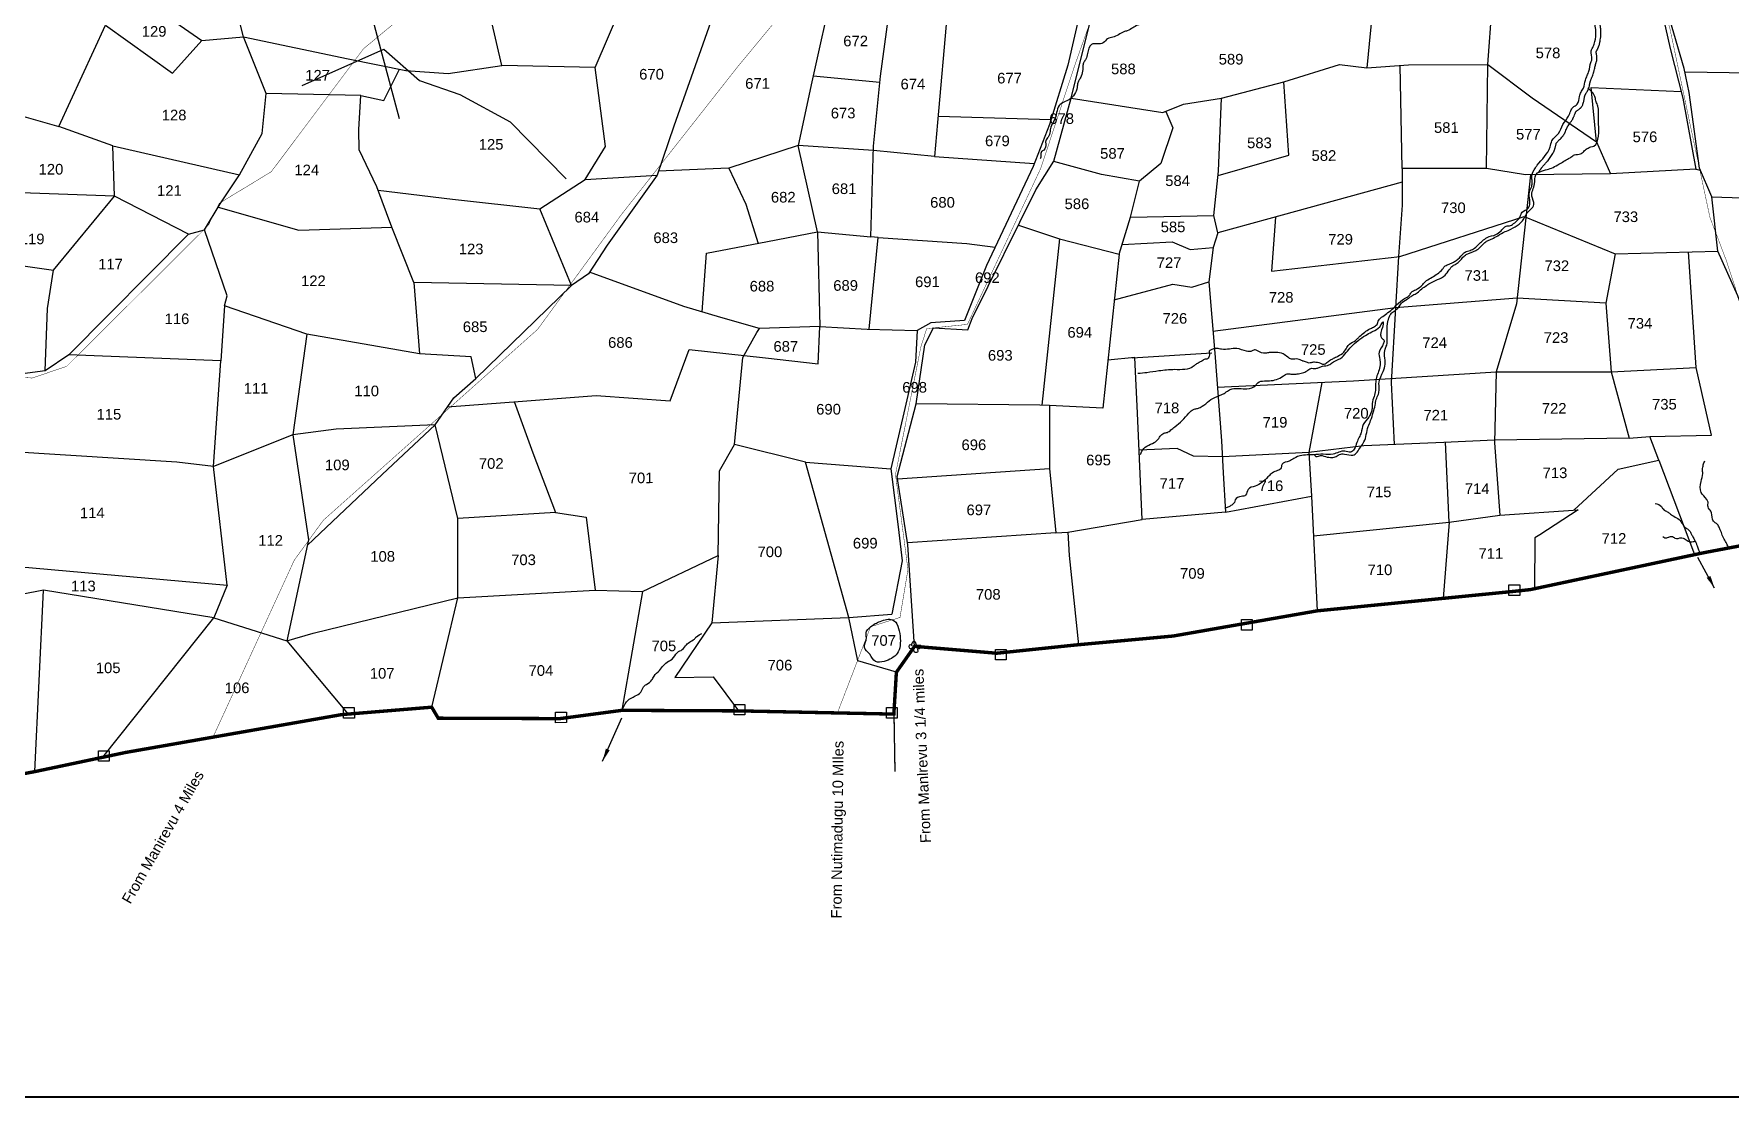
# Model space of a CAD drawing. Header units: feet. Extents: x 746667 to 763555, y 1616206 to 1623008.
# Drawn here: x 750880 to 754878, y 1616206 to 1618714 of the extents above; entities that cross this region are included whole.
import ezdxf
from ezdxf.enums import TextEntityAlignment as Align

# ---------------------------------------------------------------- set-up
doc = ezdxf.new("R2010")
doc.units = ezdxf.units.FT
doc.header["$LTSCALE"] = 15
doc.header["$MEASUREMENT"] = 0
doc.linetypes.add('HIDDEN2', pattern=[0.1875, 0.125, -0.0625])
for name, color, linetype in [('ARROWS', 5, 'Continuous'), ('CSMark', 72, 'Continuous'), ('HILL', 17, 'Continuous'), ('PLOT', 7, 'Continuous'), ('PLOT NO', 7, 'Continuous'), ('ROAD NAME', 255, 'Continuous'), ('ROADS', 6, 'Continuous'), ('TANKS-STREAM', 4, 'Continuous'), ('VILLAGE STONES', 240, 'Continuous')]:
    doc.layers.add(name, color=color, linetype=linetype)
doc.layers.add('VILLAGE BOUNDRY', color=5, linetype='HIDDEN2', lineweight=100)
doc.styles.get("Standard").update_dxf_attribs({"font": 'arial.ttf'})
doc.linetypes.add('FENCELINE1', pattern='A,0.25,-0.1,[133,ltypeshp.shx,S=0.1,R=0,X=-0.1,Y=0],-0.1,1', length=1.45)
doc.dimstyles.get("Standard").update_dxf_attribs({"dimtxt": 0.18, "dimasz": 30, "dimexe": 0.18, "dimexo": 0.0625, "dimgap": 0.09, "dimtad": 0, "dimtih": 1, "dimtoh": 1, "dimdec": 4, "dimzin": 0, "dimdsep": 46, "dimtxsty": 'Standard', "dimcen": 0.09, "dimadec": 0, "dimazin": 0, "dimtfac": 1, "dimtdec": 4, "dimtofl": 0, "dimtmove": 0, "dimatfit": 3, "dimfxl": 1, "dimtolj": 1, "dimtzin": 0, "dimarcsym": 0})

msp = doc.modelspace()

# ---------------------------------------------------------------- linework, layer by layer
at = {"layer": 'CSMark', "linetype": 'FENCELINE1', "ltscale": 6}
for points in [[(751639.6, 1618781.4), (751676.3, 1618755), (751740.2, 1618514.3)], [(751512.3, 1618592.7), (751704.4, 1618677.9), (751788.3, 1618603.9), (751883.8, 1618571.4), (752002.5, 1618506.5), (752134.2, 1618372.6)]]:
    msp.add_lwpolyline(points, dxfattribs=at)
at = {"layer": 'HILL', "lineweight": -2}
msp.add_spline([(752850.3, 1617251.8), (752863.1, 1617234.8), (752883.7, 1617234.9), (752914.3, 1617253.5), (752921.2, 1617294.7), (752903.5, 1617332.9), (752874.5, 1617329.2), (752851.7, 1617316.5), (752841.2, 1617301.8), (752841.8, 1617290.8), (752837.5, 1617267.7), (752850.3, 1617251.8)], degree=3, dxfattribs=at)
at = {"layer": 'PLOT', "lineweight": -2}
for points in [[(752955.4, 1617270.3), (752939.3, 1617509.9), (752914.2, 1617670.5), (752958.9, 1617841.8), (752979.8, 1617981.1), (753000.2, 1618020.9), (753081.1, 1618016.7), (753091.4, 1618043), (753241, 1618346.2), (753283.5, 1618414.2), (753324.4, 1618562.4), (753377.9, 1618777.2), (753404.8, 1618955), (753424.2, 1619140.4), (753490.8, 1619433.3), (753546.4, 1619696.9), (753591.5, 1620024.6), (753637.8, 1620198.3), (753697.1, 1620360.6)], [(755083.5, 1617540.9), (754995.4, 1617775), (754988.3, 1617841.6), (754895.6, 1618096.3), (754848.7, 1618201.8), (754834.5, 1618330), (754805.5, 1618397.7), (754781.5, 1618576.1), (754769.7, 1618632.2), (754720.7, 1618800), (754648.4, 1618967.8), (754638.6, 1618990.6), (754600.9, 1619166.5), (754638.9, 1619400.1), (754651.2, 1619475.5), (754647.9, 1619583.8), (754670.3, 1619784.6), (754699.5, 1619971.9), (754636.6, 1620047.4), (754545.4, 1620087), (754463.6, 1620136), (754424, 1620180.6), (754435.7, 1620212.5), (754400.3, 1620277.8)], [(754407.5, 1620131.3), (754453.9, 1620115.1), (754608.3, 1620039.4), (754671.4, 1619974.5), (754657.3, 1619849), (754648.5, 1619728.1), (754629.4, 1619602.8), (754633.2, 1619509.1), (754622.3, 1619401), (754591.4, 1619263.4), (754579.4, 1619210.1), (754627.2, 1618971.3), (754667.2, 1618878.2), (754705.5, 1618788.8), (754720, 1618753), (754736, 1618679.4), (754766.3, 1618562.2), (754796.7, 1618395.5), (754807.5, 1618392.9)], [(754047.7, 1619330.1), (754022.1, 1619105.9), (754026.1, 1619027), (754047.4, 1618886.6), (754030, 1618723.1), (754021.4, 1618633.9)], [(754303.5, 1618396.8), (754306.7, 1618642.1), (754316.6, 1618780), (754277.1, 1618782.8), (754270.7, 1619036.3), (754311.6, 1619225.9), (754579.4, 1619210.1)], [(750691, 1618267.4), (750782.9, 1618341.9), (750800.6, 1618535), (750938.4, 1618495.3), (751048.5, 1618734.4), (751122, 1618805.1), (751275.4, 1618698.1), (751373.7, 1618706.7), (751347.6, 1618811.1), (751394.5, 1618855.2), (751600.8, 1618884.1), (751839.2, 1618913.5), (751995.1, 1619011), (752008.2, 1619137.2)], [(751373.7, 1618706.7), (751620.5, 1618655.5), (751756.4, 1618627.4), (751856, 1618620.7), (751982.8, 1618639.5), (751932.3, 1618857.5), (751937.2, 1618974.7)], [(752529.6, 1618896.9), (752387.6, 1618496.7), (752348.3, 1618381.3), (752230.6, 1618215.9), (752187, 1618148.3), (752146.5, 1618121.1), (751775.3, 1618128), (751723.4, 1618258.2)], [(752202.6, 1618634.6), (752268.1, 1618786.3), (752264.6, 1618906.4)], [(753382.2, 1618924.9), (753316.8, 1618640.6), (753273.2, 1618500.3), (753235, 1618401.7), (753125, 1618168), (753072.9, 1618038), (752993.6, 1618032.5), (752961.3, 1618014.8), (752957.7, 1617939.8), (752932.2, 1617830.7), (752899.1, 1617689), (752916.8, 1617552.3), (752926.1, 1617471.6), (752901.6, 1617345.8)], [(752764, 1618830.9), (752713, 1618601.1), (752681, 1618451.2)], [(752726.4, 1618247.2), (752852.5, 1618235.3), (752858.6, 1618449.2), (752874.7, 1618614.2), (752899.7, 1618795)], [(751048.5, 1618734.4), (751206.1, 1618621.5), (751275.4, 1618698.1)], [(753032.5, 1618762.5), (753009.6, 1618505.4), (753002.4, 1618425), (752858.3, 1618438.8), (752681, 1618451.2)], [(751065.5, 1618449.9), (751364.4, 1618382.1), (751417.6, 1618479.3), (751427.1, 1618573.6), (751373.7, 1618706.7)], [(751650.1, 1618568.9), (751704.4, 1618557), (751741.1, 1618630.5)], [(751690.8, 1618345.6), (751866.3, 1618324), (752072.5, 1618301.4), (752178.7, 1618370.8), (752227, 1618448.3), (752202.6, 1618634.6), (751982.8, 1618639.5)], [(752716.2, 1618615.4), (752873.3, 1618600)], [(754796.7, 1618395.5), (754595.6, 1618384.1), (754395.6, 1618381.8), (754303.5, 1618396.8), (754105, 1618396.9), (754105, 1618364.7), (753790.5, 1618277.9), (753670.5, 1618244.7), (753660.9, 1618285.6), (753671.7, 1618390.3), (753678.6, 1618562.2), (753826, 1618601.3), (753957, 1618642.1), (754021.4, 1618633.9), (754119.8, 1618641.1), (754306.7, 1618642.1), (754411.2, 1618563.4), (754563, 1618459.4), (754595.6, 1618384.1)], [(754105, 1618396.9), (754100, 1618639.6)], [(754771.3, 1618624.6), (755134.8, 1618618.7), (755197.1, 1618609.3), (755219.2, 1618462.6), (755230.4, 1618312.4), (755207.5, 1618040.7), (755176, 1617863), (754989.7, 1617828.2)], [(751314, 1618305.4), (751504, 1618251.6), (751723.4, 1618258.2), (751688, 1618353.2), (751646.4, 1618440.7), (751645.8, 1618488.5), (751650.1, 1618568.9), (751427.1, 1618573.6)], [(753670.6, 1618380.1), (753837.5, 1618428), (753826, 1618601.3)], [(754563, 1618459.4), (754550, 1618587.9), (754762.2, 1618578)], [(753547.7, 1618531.1), (753564.2, 1618492.6), (753535.9, 1618408.8), (753485.3, 1618367), (753396.2, 1618382.4), (753283.3, 1618413.5)], [(753324.4, 1618562.4), (753540.9, 1618528.3), (753588.9, 1618548.1), (753678.6, 1618562.2)], [(751069.6, 1618331.4), (751065.5, 1618449.9), (750938.4, 1618495.3)], [(753010.9, 1618520.4), (753276.8, 1618511.8)], [(752455.1, 1618058.5), (752465.3, 1618196.8), (752608.8, 1618224.5), (752726.4, 1618247.2), (752681, 1618451.2), (752517.5, 1618397.5), (752351.4, 1618390.3)], [(754834.5, 1618330), (755169.4, 1618318.7), (755230.4, 1618312.4), (755477, 1618270.9), (755543.7, 1618357.7), (755539, 1618476.2), (755286.9, 1618481.3), (755218, 1618470.9)], [(753002.4, 1618425), (753237.6, 1618408.5)], [(751244.2, 1618242.2), (751282.1, 1618252.4), (751318.7, 1618313.3), (751364.4, 1618382.1)], [(752178.7, 1618370.8), (752348.3, 1618381.3)], [(752517.5, 1618397.5), (752557.5, 1618312.9), (752586.6, 1618220.2)], [(753200.1, 1618263.4), (753296.8, 1618231.1), (753437.6, 1618195.1), (753464.1, 1618281.9), (753485.3, 1618367)], [(754407.5, 1618381.9), (754374.5, 1618077.6), (754326.3, 1617917.4), (754322.2, 1617750), (754335.2, 1617579.9), (754519.4, 1617592.3), (754429, 1617533.3), (754417.2, 1617526), (754416.2, 1617406.1)], [(750704.1, 1618188.6), (750926.1, 1618157), (751069.6, 1618331.4), (750782.9, 1618341.9)], [(750962.3, 1617957.5), (751244.2, 1618242.2), (751069.6, 1618331.4)], [(754105, 1618364.7), (754105, 1618310.6), (754096, 1618189), (754089.1, 1618068.1), (754079, 1617892.2), (754085.5, 1617745.9)], [(752146.5, 1618121.1), (752072.5, 1618301.4)], [(751775.3, 1618128), (751788.2, 1617960.1), (751523.3, 1618006), (751328.7, 1618072.8), (751334.9, 1618096.5), (751282.1, 1618252.4)], [(752726.4, 1618247.2), (752732.2, 1618024.4)], [(753464.1, 1618281.9), (753660.9, 1618285.6)], [(753806.2, 1618282.2), (753796.9, 1618154.6), (754099, 1618189.3), (754392, 1618283.2), (754606.4, 1618195.9), (754848.7, 1618201.8)], [(752848.2, 1618017.8), (752869.2, 1618234.1), (752852.5, 1618235.3)], [(752869.2, 1618233.7), (753078.7, 1618220.1), (753145.5, 1618211.6)], [(753296.8, 1618231.1), (753255.7, 1617838.8)], [(753444.5, 1618217.7), (753562.5, 1618223.8), (753605.2, 1618206.1), (753659.4, 1618210.1)], [(753670.5, 1618244.7), (753659.4, 1618210.1), (753649.3, 1618129.5), (753662.9, 1617961.3), (753678.6, 1617754.6), (753682.9, 1617679), (753688, 1617586.8), (753491.6, 1617569.1)], [(753437.6, 1618195.1), (753399.4, 1617831.7), (753273.1, 1617837.9), (753251, 1617839), (752958.9, 1617841.8)], [(754606.4, 1618195.9), (754584.6, 1618079.3), (754597.6, 1617917.1), (754639.5, 1617761.4), (754688.7, 1617764.6)], [(754709.7, 1617709.3), (754688.7, 1617764.6), (754833.5, 1617768.4), (754797.4, 1617927.5), (754779.6, 1618200.1)], [(750906.5, 1617919.7), (750911.7, 1618066.6), (750926.1, 1618157)], [(752583.9, 1618009.9), (752589.5, 1618019.5), (752498.8, 1618045.8), (752411.3, 1618071.2), (752189.3, 1618152)], [(753426.2, 1618086.9), (753563.8, 1618124), (753608.6, 1618117.3), (753649.3, 1618129.5)], [(751921, 1617901.6), (752146.5, 1618121.1)], [(754584.6, 1618079.3), (754376, 1618091.4), (754089.1, 1618068.1), (753658.7, 1618012.5)], [(751328.7, 1618072.8), (751320.4, 1617943.1)], [(751523.3, 1618006), (751490.2, 1617768.9), (751526.9, 1617521), (751475.5, 1617283.4), (751538, 1617301.1), (751878.5, 1617384.5), (752202.6, 1617403.1), (752314.5, 1617399.3), (752492.6, 1617484.2), (752495.7, 1617683.8), (752530.7, 1617745.8), (752550.8, 1617951.5), (752583.9, 1618009.9)], [(751854.5, 1617835.1), (752031, 1617848.5), (752204.7, 1617861.7), (752379.7, 1617848.7), (752424.1, 1617970.1), (752603.9, 1617950.1), (752728.3, 1617936.2), (752732.2, 1618024.4), (752589.5, 1618019.5)], [(752732.2, 1618024.4), (752843.7, 1618017.9), (752961.3, 1618014.8)], [(751335.3, 1617414.2), (751302.9, 1617694.5), (751320.4, 1617943.1), (750962.3, 1617957.5), (750906.5, 1617919.7), (750781.4, 1617903.2)], [(751524.3, 1617509.2), (751700.8, 1617675.2), (751825.3, 1617792.8), (751869.1, 1617856.4), (751921, 1617901.6), (751910.5, 1617952.9), (751788.2, 1617960.1)], [(753316.3, 1617539.3), (753491.6, 1617569.1), (753480.6, 1617819.6), (753474.7, 1617951.3), (753411.3, 1617945)], [(753468.5, 1617950.7), (753656.3, 1617961.8)], [(753669, 1617881.6), (753990.2, 1617896), (754326.3, 1617917.4), (754597.6, 1617917.1), (754797.4, 1617927.5)], [(753915.1, 1617892.6), (753884.9, 1617727.3), (753891.1, 1617624.7)], [(752011.9, 1617847.1), (752055.7, 1617726.4), (752109.1, 1617586.1), (751878.9, 1617571.9)], [(753273.1, 1617837.9), (753273.6, 1617689.9), (753288.7, 1617537.5), (752939, 1617514)], [(751817.3, 1617126.9), (751878.5, 1617384.5), (751878.9, 1617571.9), (751825.3, 1617792.8), (751591.9, 1617782), (751490.2, 1617768.9), (751302.9, 1617694.5), (751216.6, 1617704.7), (750690.8, 1617737.8)], [(752912.5, 1617209.2), (752822, 1617235.8), (752800.1, 1617338.1), (752698.5, 1617704.6), (752530.7, 1617745.8)], [(754639.5, 1617761.4), (754322.4, 1617756.4), (754203, 1617751.1), (754014.5, 1617742.8), (753884.9, 1617727.3), (753680.8, 1617716.8), (753612.6, 1617718.6), (753574.4, 1617736.8), (753484.4, 1617732.8)], [(753895.7, 1617530.5), (754215.3, 1617563.4), (754207, 1617751.3)], [(752698.5, 1617704.6), (752899.1, 1617689)], [(752915.1, 1617665), (753273.6, 1617689.9)], [(754509.5, 1617591.6), (754613.4, 1617687.6), (754709.7, 1617709.3), (754793.9, 1617486.5)], [(753688, 1617586.8), (753891.1, 1617624.7), (753904.3, 1617354)], [(752109.1, 1617586.1), (752181, 1617574.9), (752202.6, 1617403.1)], [(754215.3, 1617563.4), (754335.2, 1617579.9)], [(753288.7, 1617537.5), (753316.3, 1617539.3), (753319.8, 1617484.8), (753341.7, 1617274.2)], [(754215.3, 1617563.4), (754201.3, 1617383.4)], [(750394.3, 1617525.5), (750654.9, 1617475.1), (751035.2, 1617441.1), (751335.3, 1617414.2), (751303.8, 1617337.9), (750902.6, 1617402.9), (750602, 1617343.6), (750498.9, 1616914.7)], [(752492.6, 1617484.2), (752477.5, 1617325.7), (752390.2, 1617197.2), (752480.6, 1617198.8), (752540.7, 1617118.2)], [(750882.2, 1616975.1), (750902.6, 1617402.9)], [(752314.5, 1617399.3), (752265.8, 1617119.5)], [(751042.3, 1617008.9), (751303.8, 1617337.9), (751475.5, 1617283.4), (751620, 1617110.7)], [(752477.5, 1617325.7), (752800.1, 1617338.1), (752901.6, 1617345.8)]]:
    msp.add_lwpolyline(points, dxfattribs=at)
at = {"layer": 'PLOT NO', "lineweight": -2}
msp.add_lwpolyline([(752906.6, 1617110.6), (752908.8, 1616975)], dxfattribs=at)
at = {"layer": 'ROADS', "linetype": 'HIDDEN2', "lineweight": -2, "ltscale": 10, "const_width": 0.994}
for points in [[(753677.9, 1620380.4), (753657.5, 1620267.7), (753604.3, 1620111.2), (753373.1, 1619816.5), (752947.2, 1619356.3), (752882.6, 1619217.4), (752811.3, 1618966.1), (752538, 1618636), (752264.7, 1618288.5), (752067, 1618017.6), (751561.9, 1617567.6), (751493.5, 1617473.7), (751301.8, 1617056.3)], [(754389.5, 1620210.4), (754442.3, 1620136.7), (754532.8, 1620084), (754602.7, 1620053), (754672.7, 1619987), (754681.8, 1619955.5), (754671.4, 1619866.9), (754640.4, 1619608.8), (754634, 1619423), (754591.1, 1619188.5), (754631.8, 1618993.2), (754735, 1618730), (754784.5, 1618495.2), (754830, 1618281.7), (754868.1, 1618181.4), (754987.8, 1617817.6), (755096.4, 1617542.3)], [(753604.3, 1620111.2), (753541.8, 1619825.1), (753486.4, 1619446.2), (753430.5, 1619239.8), (753433.9, 1619147.2), (753414.1, 1619003.3), (753394.3, 1618812.6), (753333, 1618639.9), (753252.7, 1618396.8), (753080, 1618029.2), (752984, 1618019.3), (752970.3, 1617976.6), (752910.4, 1617675.5), (752939.8, 1617451.3), (752921, 1617338.4), (752851.7, 1617316.5), (752773.5, 1617113.3)], [(749837.9, 1617672.4), (750076.8, 1617787.5), (750231.3, 1617825.9), (750304.1, 1617860.1), (750518, 1617878.3), (750788.2, 1617910.2), (750875.1, 1617902.7), (750956.7, 1617930.2), (751154.5, 1618127), (751290.9, 1618262.8), (751316.6, 1618314.7), (751438.9, 1618388.9), (751549.3, 1618535.9), (751656.8, 1618679.2), (751907.3, 1618886.4), (752028.5, 1619025.3), (752412.1, 1619181.9), (752486.2, 1619251.5), (752595.9, 1619300.4), (752675.4, 1619390), (752771.9, 1619507), (752881, 1619550), (753189.7, 1619618.3)]]:
    msp.add_lwpolyline(points, dxfattribs=at)
at = {"layer": 'TANKS-STREAM', "lineweight": -2}
for points in [[(753897.3, 1617940.9), (753912.3, 1617937.7), (753918.8, 1617935.3), (753927.4, 1617939.6), (753935.7, 1617945.4), (753943, 1617949.3), (753952.8, 1617954.4), (753966.8, 1617963.5), (753974.4, 1617975), (753980.6, 1617982.7), (753994.8, 1617991.4), (754000.6, 1617997.1), (754005.2, 1618001.5), (754028.7, 1618018.7), (754036.9, 1618022.6), (754045.4, 1618029.3), (754049.4, 1618038.8), (754059.1, 1618047.9), (754071.2, 1618057.2), (754084.3, 1618067.5), (754091.5, 1618075.4), (754110.5, 1618090), (754121.2, 1618097.3), (754126, 1618104.3), (754137.1, 1618111), (754153.1, 1618123.2), (754161.9, 1618132.3), (754175.2, 1618140.4), (754188.1, 1618148.7), (754200, 1618159.7), (754204.4, 1618165.7), (754212.9, 1618170.4), (754224, 1618175.1), (754231.7, 1618179.5), (754246.6, 1618194.1), (754252.9, 1618199.7), (754264.7, 1618203.7), (754275.5, 1618208.9), (754285, 1618218.1), (754294.1, 1618226.1), (754305.1, 1618234.1), (754325.4, 1618241), (754337.8, 1618250.1), (754345.3, 1618257.6), (754351.8, 1618261.3), (754359.8, 1618262.1), (754364.4, 1618264.7), (754383, 1618283.7), (754387.2, 1618293.4), (754401.9, 1618303), (754405.4, 1618315.6), (754405.2, 1618323.1), (754404.8, 1618341.1), (754409.9, 1618354.6), (754411.3, 1618365.8), (754409.9, 1618377.8), (754418.8, 1618398.1), (754423, 1618404.3), (754453.5, 1618447.5), (754457.7, 1618462.1), (754473.4, 1618479.5), (754483.7, 1618500.1), (754496.7, 1618520.1), (754502.2, 1618533), (754507.2, 1618540.6), (754516.9, 1618548), (754522.7, 1618566.7), (754526.3, 1618577), (754531.7, 1618586.2), (754536.7, 1618604.9), (754540.8, 1618615.8), (754544.6, 1618626), (754549.5, 1618646.8), (754551.7, 1618654.2), (754550.4, 1618673.9), (754555.1, 1618684.5), (754558.9, 1618695.8), (754561.1, 1618719.7), (754559.5, 1618736.8), (754559.7, 1618748.4), (754561.2, 1618755.4), (754561.7, 1618774.4), (754555.1, 1618782.1), (754551.3, 1618814.6), (754550.3, 1618823.3), (754545.3, 1618834.4), (754545.2, 1618850.5), (754545.4, 1618861.8), (754542.8, 1618873.7), (754541.2, 1618879.6), (754541.2, 1618886.3), (754541.4, 1618894.2), (754540.7, 1618901), (754551.2, 1618925.6), (754557.1, 1618935.5), (754561.6, 1618943.4), (754562.3, 1618977.2), (754563.7, 1618994.4), (754564.8, 1619006.1), (754565.7, 1619038.8), (754567, 1619051.5), (754569.8, 1619062.3), (754567.2, 1619075.3), (754568.1, 1619098.8), (754569.3, 1619115.3), (754569.6, 1619132.4), (754576.5, 1619143.5), (754577.4, 1619161), (754581.4, 1619175.4), (754583.6, 1619180.6), (754586.8, 1619192.2), (754589.3, 1619202.7), (754592.5, 1619222.4), (754597, 1619231.3), (754594.8, 1619241.4), (754596.5, 1619251.4), (754601.7, 1619265.3), (754599.1, 1619272.8), (754588.1, 1619283.3), (754582, 1619290.1), (754575, 1619300.3), (754568.1, 1619307.1), (754564.1, 1619314.3), (754555.1, 1619341.1), (754538.5, 1619350.3), (754519.7, 1619361), (754512.7, 1619368.4), (754500.4, 1619373.9), (754485.4, 1619381.4), (754472.3, 1619388.8), (754464.1, 1619395.3), (754437.7, 1619411.1), (754397.5, 1619443.7), (754389, 1619461.2), (754382.7, 1619476.1), (754362.7, 1619521.6), (754344.2, 1619544), (754331.6, 1619568), (754318.8, 1619592.7), (754321.5, 1619627.9), (754316.3, 1619643.1), (754317.8, 1619665.9), (754310, 1619699.9), (754311.9, 1619710.8), (754318.1, 1619727.1), (754308.4, 1619749.3)], [(753597.2, 1618813.8), (753556.5, 1618766.9), (753533.7, 1618754.3), (753505.7, 1618741.5), (753482, 1618734.9), (753456.8, 1618721.5), (753448.5, 1618718.6), (753422.6, 1618706.3), (753410.3, 1618702.6), (753400.2, 1618692.9), (753372.8, 1618689.2), (753363.1, 1618668), (753359.1, 1618654.6), (753354.6, 1618647.3), (753352.1, 1618639.7), (753351.9, 1618629.8), (753347.9, 1618614.1), (753343.6, 1618605.5), (753340.1, 1618598.7), (753338.6, 1618587.6), (753320.4, 1618559.5), (753296.4, 1618544.8), (753290.1, 1618528.3), (753283.1, 1618506.8), (753277.8, 1618497.7), (753270.3, 1618470.7), (753264.5, 1618462.3), (753264.5, 1618455.2), (753260, 1618440.1), (753254.7, 1618436.5), (753253.2, 1618427.1), (753251.7, 1618419.3)], [(753898, 1617722.3), (753900.2, 1617718.6), (753902.1, 1617718), (753912.2, 1617720), (753927.8, 1617716.4), (753935.4, 1617715.8), (753946.7, 1617716.7), (753951.3, 1617719.6), (753956.9, 1617722.6), (753968.8, 1617723.6), (753988.7, 1617721), (754006.7, 1617740.1), (754014.6, 1617752), (754024.6, 1617788.4), (754030.3, 1617802.3), (754036.5, 1617821.8), (754041, 1617838.6), (754043.6, 1617852), (754048.6, 1617864.7), (754050.5, 1617876.5), (754050.2, 1617893.5), (754060, 1617918.2), (754064.5, 1617935.5), (754063.4, 1617954.9), (754064.4, 1617971), (754068.2, 1617980.4), (754069.6, 1617998.3), (754069.5, 1618009.4), (754071.6, 1618038.8), (754074, 1618046), (754077.6, 1618053.4), (754085.5, 1618060.4), (754095.6, 1618068.6), (754102.7, 1618078.9), (754116.1, 1618088.6), (754121.6, 1618092.4), (754129.7, 1618098), (754140.3, 1618103.5), (754150.8, 1618113.1), (754161.8, 1618120.6), (754169.3, 1618125.7), (754205.8, 1618145.2), (754215.6, 1618157.7), (754224, 1618167.5), (754232.3, 1618171.6), (754247.9, 1618187.5), (754255.8, 1618194), (754278.3, 1618203.2), (754298, 1618220.5), (754305.9, 1618226.3), (754316.9, 1618231.1), (754329.8, 1618238.3), (754347.3, 1618247.8), (754361, 1618254), (754394, 1618282.4), (754397.5, 1618289.4), (754414.9, 1618311.6), (754410.3, 1618331.5), (754416.7, 1618360.5), (754419.5, 1618382), (754442.5, 1618393.2), (754456.6, 1618397.8), (754471.3, 1618405), (754494.5, 1618418.8), (754502.4, 1618423.3), (754511, 1618428.9), (754524.9, 1618431.1), (754532.6, 1618436.6), (754536.4, 1618441), (754541, 1618443.8), (754549.6, 1618447.7), (754556.3, 1618449.6), (754567.2, 1618473.1), (754567.8, 1618500.8), (754567.5, 1618513.1), (754565.7, 1618543.7), (754562.1, 1618553.9), (754559.3, 1618564.3), (754556.3, 1618571.1), (754547.8, 1618581.4), (754542.6, 1618586.5)], [(753488, 1617722.7), (753495.9, 1617737), (753511.7, 1617746.6), (753526.8, 1617755.5), (753534.6, 1617765.7), (753543.2, 1617772.8), (753551.2, 1617774.6), (753559.6, 1617780.4), (753568.9, 1617787.8), (753602.1, 1617819.8), (753612.7, 1617828.9), (753620.3, 1617830.7), (753628.5, 1617833.7), (753662.8, 1617857.2), (753684.8, 1617866.3), (753695.6, 1617873.7), (753703.6, 1617877.2), (753738.9, 1617877.3), (753759.5, 1617885.7), (753764.1, 1617891.6), (753780.1, 1617895.8), (753792.2, 1617896.2), (753823.4, 1617906.8), (753831.4, 1617911.8), (753839.6, 1617912.5), (753848.7, 1617911.5), (753857.1, 1617912.3), (753869.7, 1617914.8), (753880.5, 1617920), (753889.1, 1617925.4), (753901.4, 1617925.4), (753908.8, 1617927.8), (753916.8, 1617930.5), (753931.9, 1617933.5), (753940.3, 1617939), (753952.2, 1617945.3), (753959.1, 1617949), (753972.7, 1617962.8), (753984.8, 1617976.5), (754018.3, 1618003.4), (754033.2, 1618011.5), (754039.9, 1618015.1), (754055.3, 1618029), (754059.7, 1618035.5), (754059.7, 1618029.9), (754053.9, 1618004.3), (754056, 1617997.2), (754061.6, 1617991.9), (754060.8, 1617984.8), (754050.3, 1617963.6), (754051.7, 1617946.7), (754052.9, 1617937.8), (754050.3, 1617921.9), (754045.3, 1617907.7), (754042.5, 1617893.9), (754041.6, 1617873.7), (754038.6, 1617858.9), (754033.7, 1617843), (754033.7, 1617830.8), (754031.4, 1617821.6), (754026.3, 1617810.9), (754012.9, 1617792.9), (754007.8, 1617773.8), (754003.6, 1617763.4), (753997.8, 1617750.8), (753991.9, 1617735.3), (753982.9, 1617728.2), (753969.3, 1617730.4), (753941.7, 1617723.1), (753918.7, 1617723), (753895.7, 1617722.1), (753885.2, 1617721.5), (753868, 1617720.3), (753849.4, 1617713.2), (753838.5, 1617706.9), (753821.5, 1617699.4), (753818, 1617688.7), (753807.9, 1617683.5), (753795.8, 1617676.8), (753788.4, 1617669.7), (753757.8, 1617647.9), (753741.9, 1617640.4), (753735.5, 1617626.6), (753725.5, 1617623.5), (753711, 1617615.8), (753709.1, 1617609.7), (753702.8, 1617603.2), (753696.1, 1617599.3), (753687.5, 1617596.3)], [(753897.3, 1617940.9), (753889.9, 1617938.7), (753885.6, 1617938.2), (753877.1, 1617940.8), (753872.3, 1617942.5), (753869.4, 1617943.3), (753862.1, 1617946.8), (753855.1, 1617947.7), (753848.1, 1617947.5), (753844.2, 1617947.6), (753835.1, 1617952), (753824, 1617959.9), (753807.1, 1617963.3), (753801.5, 1617963.3), (753791.4, 1617962.7), (753783.1, 1617961.1), (753763.7, 1617967.1), (753758.1, 1617969.2), (753751.3, 1617966.5), (753737.9, 1617966), (753714.8, 1617972.3), (753697.5, 1617971.1), (753679.1, 1617970.5), (753668.1, 1617972.6), (753662, 1617972.1), (753654.3, 1617969.3), (753649.9, 1617966.1), (753650.2, 1617961.4), (753649.7, 1617954.5), (753647.2, 1617949.9), (753644.3, 1617947.2), (753640.3, 1617947), (753632.7, 1617942.9), (753628.6, 1617940.9), (753625.9, 1617939), (753618.4, 1617934.9), (753613.2, 1617930.6), (753568.7, 1617922.5), (753531, 1617919.5), (753503.2, 1617915.4), (753481.4, 1617913.4)], [(754874.6, 1617502.2), (754869.6, 1617512.1), (754863.8, 1617523.1), (754860.1, 1617529.5), (754856, 1617541.7), (754852.9, 1617548.7), (754847.6, 1617557.8), (754838.2, 1617565.6), (754835.9, 1617570.4), (754832.3, 1617589), (754825.6, 1617598.9), (754825.6, 1617610.4), (754822.6, 1617616.7), (754809.3, 1617633.2), (754809.2, 1617658.8), (754813.2, 1617677.8), (754812.6, 1617687.1), (754814.5, 1617698.1), (754817.8, 1617707.8)], [(754700.9, 1617607.2), (754715.8, 1617599.6), (754719.5, 1617594.1), (754727.6, 1617588.6), (754734.8, 1617584), (754744.7, 1617576.9), (754757.5, 1617569.2), (754773.2, 1617549.3), (754780.5, 1617544.4), (754785.4, 1617537.1), (754788.6, 1617530.9), (754793, 1617522.7), (754796.7, 1617515.4), (754799.3, 1617509.2), (754802.5, 1617499.8), (754803.8, 1617496.3), (754805.3, 1617488.9)], [(754719.4, 1617529), (754724, 1617526.4), (754732.4, 1617527.4), (754734.5, 1617528.5), (754744.5, 1617527.8), (754747.3, 1617525.6), (754763.7, 1617526.1), (754774.4, 1617521.6), (754778.8, 1617518.5), (754790.2, 1617517.1), (754795.4, 1617518)], [(752265.8, 1617119.5), (752278.9, 1617142.2), (752297.1, 1617153.3), (752310, 1617162.4), (752316.6, 1617174.7), (752323.5, 1617180.7), (752336.3, 1617191.1), (752341.3, 1617199.9), (752354.2, 1617213.7), (752375.2, 1617235), (752380.5, 1617237.5), (752392.8, 1617251.7), (752399.3, 1617258.3), (752405, 1617260.9), (752415.3, 1617271.2), (752424.7, 1617280.1), (752436.3, 1617287.6), (752441.4, 1617293), (752454.2, 1617300.6)]]:
    msp.add_spline(points, degree=3, dxfattribs=at)
msp.add_open_spline([(754427, 1618388.2), (754427, 1618388.2), (754427, 1618388.2), (754427, 1618388.2), (754427.5, 1618389.7), (754428.1, 1618390.7), (754428.3, 1618391), (754428.9, 1618391.9), (754429.2, 1618392.3), (754429.8, 1618393.2), (754430.1, 1618393.7), (754431, 1618395), (754431.5, 1618395.8), (754432.4, 1618397), (754432.8, 1618397.5), (754433.4, 1618398.4), (754433.8, 1618398.8), (754434.9, 1618400.2), (754435.6, 1618401.1), (754437.9, 1618403.9), (754439.6, 1618405.8), (754443.1, 1618409.8), (754444.8, 1618411.8), (754449, 1618416.5), (754451.3, 1618419.3), (754455.8, 1618425.4), (754458, 1618428.6), (754461.3, 1618434.7), (754462.6, 1618437.5), (754464.1, 1618441.4), (754464.4, 1618442.5), (754464.9, 1618444.1), (754465, 1618444.6), (754465.3, 1618445.6), (754465.4, 1618446), (754465.8, 1618447.4), (754466, 1618448.3), (754466.4, 1618450.5), (754466.7, 1618451.6), (754467.2, 1618453.7), (754467.4, 1618454.6), (754467.8, 1618455.5), (754467.8, 1618455.8), (754468, 1618456.3), (754468.1, 1618456.5), (754468.3, 1618456.8), (754468.4, 1618457), (754468.6, 1618457.3), (754468.7, 1618457.5), (754469.1, 1618458.1), (754469.4, 1618458.5), (754470.3, 1618459.4), (754470.7, 1618459.9), (754472.1, 1618461.3), (754473, 1618462.2), (754475.2, 1618464.2), (754476.3, 1618465.3), (754478.8, 1618467.7), (754480.1, 1618469), (754481.7, 1618470.9), (754482.1, 1618471.4), (754482.7, 1618472.2), (754483, 1618472.5), (754483.5, 1618473.2), (754483.8, 1618473.6), (754484.5, 1618474.6), (754485, 1618475.4), (754486.3, 1618477.5), (754487, 1618478.9), (754488.4, 1618481.6), (754489, 1618482.9), (754490.3, 1618486), (754491.1, 1618487.7), (754492.4, 1618490.8), (754493, 1618492.3), (754493.8, 1618493.8), (754494, 1618494.1), (754494.3, 1618494.7), (754494.5, 1618495), (754495, 1618495.9), (754495.4, 1618496.6), (754496.7, 1618498.6), (754497.8, 1618500.2), (754500.2, 1618503.5), (754501.4, 1618505.2), (754504, 1618509), (754505.3, 1618511.1), (754506.8, 1618513.7), (754507, 1618514.2), (754507.5, 1618515.1), (754507.7, 1618515.6), (754508.2, 1618516.6), (754508.4, 1618517.1), (754509.1, 1618518.6), (754509.5, 1618519.5), (754510.5, 1618522.1), (754511.1, 1618523.6), (754511.9, 1618525.7), (754512.2, 1618526.3), (754512.8, 1618527.7), (754513.1, 1618528.5), (754513.8, 1618529.8), (754514.1, 1618530.3), (754514.7, 1618531.2), (754515, 1618531.6), (754515.2, 1618531.8), (754515.3, 1618531.9), (754515.4, 1618532), (754515.4, 1618532), (754515.5, 1618532.1), (754515.5, 1618532.1), (754515.7, 1618532.3), (754515.8, 1618532.4), (754516.3, 1618532.8), (754516.8, 1618533.1), (754518, 1618533.9), (754518.8, 1618534.4), (754520.4, 1618535.5), (754521.4, 1618536.1), (754523.2, 1618537.6), (754524, 1618538.3), (754525.1, 1618539.4), (754525.4, 1618539.7), (754526, 1618540.4), (754526.4, 1618540.8), (754527.2, 1618541.8), (754527.5, 1618542.2), (754528.4, 1618543.6), (754529, 1618544.6), (754530, 1618546.4), (754530.4, 1618547.4), (754531.3, 1618549.8), (754531.8, 1618551.3), (754532.5, 1618554.1), (754532.8, 1618555.5), (754533.2, 1618558), (754533.4, 1618559.2), (754533.8, 1618561.4), (754533.9, 1618562.5), (754534.2, 1618563.7), (754534.3, 1618564.1), (754534.4, 1618564.8), (754534.5, 1618565.1), (754534.7, 1618566.1), (754534.9, 1618566.7), (754535.2, 1618567.8), (754535.4, 1618568.3), (754535.8, 1618569.3), (754536, 1618569.8), (754536.3, 1618570.5), (754536.4, 1618570.8), (754536.7, 1618571.2), (754536.8, 1618571.5), (754537.1, 1618572), (754537.2, 1618572.2), (754537.7, 1618573.1), (754538.1, 1618573.7), (754539, 1618575.1), (754539.5, 1618575.9), (754540.5, 1618577.5), (754541.1, 1618578.5), (754541.8, 1618579.9), (754542, 1618580.2), (754542.4, 1618581), (754542.6, 1618581.3), (754542.9, 1618582), (754543, 1618582.3), (754543.4, 1618583.3), (754543.7, 1618584), (754544.4, 1618585.9), (754544.8, 1618587.1), (754545.7, 1618590.3), (754546.1, 1618592.1), (754546.8, 1618595.4), (754547.1, 1618596.9), (754547.5, 1618598.9), (754547.6, 1618599.5), (754547.9, 1618600.6), (754548, 1618601.1), (754548.3, 1618602.3), (754548.5, 1618602.9), (754549, 1618604.2), (754549.2, 1618604.9), (754549.9, 1618606.6), (754550.3, 1618607.7), (754551.1, 1618609.7), (754551.5, 1618610.5), (754552.2, 1618612.3), (754552.6, 1618613.2), (754553.7, 1618616.1), (754554.5, 1618618), (754555.4, 1618620.7), (754555.6, 1618621.4), (754555.9, 1618622.5), (754556.1, 1618623), (754556.3, 1618624.1), (754556.5, 1618624.6), (754556.9, 1618626), (754557.1, 1618627), (754557.7, 1618629.9), (754558.1, 1618631.7), (754558.8, 1618635.1), (754559.1, 1618636.7), (754559.8, 1618639.8), (754560.2, 1618641.2), (754560.7, 1618642.7), (754560.7, 1618642.9), (754560.9, 1618643.4), (754561.1, 1618643.8), (754561.4, 1618644.7), (754561.5, 1618645.2), (754562, 1618646.6), (754562.4, 1618647.6), (754562.8, 1618649.4), (754563, 1618650), (754563.2, 1618651.2), (754563.3, 1618651.7), (754563.5, 1618652.5), (754563.5, 1618652.8), (754563.6, 1618653.3), (754563.6, 1618653.6), (754563.7, 1618654.4), (754563.7, 1618655), (754563.8, 1618656.6), (754563.7, 1618657.6), (754563.6, 1618660.1), (754563.4, 1618661.5), (754563, 1618664), (754562.8, 1618665.2), (754562.4, 1618667.2), (754562.3, 1618668.1), (754562.1, 1618669.6), (754562, 1618670.3), (754562, 1618671.1), (754562, 1618671.3), (754562, 1618671.5), (754562, 1618671.6), (754562, 1618671.6), (754562, 1618671.6), (754562.1, 1618671.7), (754562.1, 1618671.8), (754562.2, 1618672.2), (754562.3, 1618672.5), (754562.8, 1618673.4), (754563.1, 1618674), (754563.8, 1618675.3), (754564.2, 1618676.1), (754564.8, 1618677.4), (754565.1, 1618677.8), (754565.4, 1618678.5), (754565.6, 1618678.8), (754565.9, 1618679.4), (754566, 1618679.7), (754566.3, 1618680.2), (754566.4, 1618680.5), (754566.7, 1618681.3), (754566.9, 1618681.8), (754567.6, 1618683.4), (754568, 1618684.4), (754568.8, 1618686.7), (754569.2, 1618688), (754569.8, 1618690.4), (754570.1, 1618691.5), (754570.5, 1618693.2), (754570.6, 1618693.8), (754570.9, 1618695), (754571, 1618695.6), (754571.3, 1618697.4), (754571.5, 1618698.6), (754572.1, 1618702.2), (754572.4, 1618704.7), (754572.8, 1618708.9), (754572.9, 1618710.6), (754573, 1618713.7), (754573.1, 1618715), (754573, 1618717.3), (754573, 1618718.3), (754573, 1618719.9), (754572.9, 1618720.7), (754572.8, 1618722.2), (754572.8, 1618723), (754572.6, 1618725.2), (754572.5, 1618726.6), (754572, 1618730.6), (754571.8, 1618733), (754571.4, 1618736.9), (754571.3, 1618738.4), (754571.2, 1618741.2), (754571.2, 1618742.6), (754571.3, 1618744.4), (754571.3, 1618744.8), (754571.4, 1618745.7), (754571.4, 1618746.2), (754571.5, 1618746.8), (754571.5, 1618747), (754571.6, 1618747.5), (754571.6, 1618747.7), (754571.8, 1618748.4), (754571.9, 1618748.9), (754572.2, 1618750.2), (754572.4, 1618751.2), (754572.9, 1618753.2), (754573.2, 1618754.3), (754573.8, 1618756.9), (754574.1, 1618758.5), (754574.7, 1618761.8), (754574.9, 1618763.6), (754575.1, 1618767), (754575.1, 1618768.5), (754574.9, 1618771.7), (754574.6, 1618773.4), (754573.9, 1618776), (754573.6, 1618776.9), (754572.9, 1618778.5), (754572.6, 1618779.2), (754572, 1618780.2), (754571.9, 1618780.5), (754571.5, 1618781), (754571.3, 1618781.3), (754570.8, 1618782.1), (754570.5, 1618782.6), (754569.4, 1618784), (754568.7, 1618784.8), (754567.4, 1618786.2), (754566.8, 1618786.8), (754565.8, 1618787.9), (754565.4, 1618788.3), (754564.9, 1618788.8), (754564.8, 1618789), (754564.6, 1618789.2), (754564.6, 1618789.2), (754564.5, 1618789.4), (754564.4, 1618789.4), (754564.4, 1618789.5), (754564.3, 1618789.6), (754564.2, 1618789.7), (754564.2, 1618789.8), (754564, 1618790.1), (754563.8, 1618790.4), (754563.5, 1618791.1), (754563.4, 1618791.6), (754563, 1618792.8), (754562.9, 1618793.5), (754562.7, 1618795.1), (754562.6, 1618796), (754562.5, 1618798), (754562.5, 1618799), (754562.6, 1618801.9), (754562.7, 1618803.8), (754562.9, 1618807.8), (754563.1, 1618809.9), (754563.1, 1618812.8), (754563.2, 1618813.4), (754563.2, 1618814.6), (754563.2, 1618815.2), (754563.2, 1618816.4), (754563.2, 1618817), (754563.1, 1618818.9), (754563, 1618820.2), (754562.6, 1618823), (754562.3, 1618824.5), (754561.7, 1618826.6), (754561.5, 1618827.2), (754561.1, 1618828.3), (754560.9, 1618828.8), (754560.2, 1618830.6), (754559.7, 1618831.7), (754558.7, 1618833.6), (754558.3, 1618834.4), (754557.5, 1618835.9), (754557.2, 1618836.5), (754556.9, 1618837.2), (754556.8, 1618837.3), (754556.7, 1618837.6), (754556.7, 1618837.7), (754556.6, 1618837.9), (754556.6, 1618837.9), (754556.6, 1618838.1), (754556.6, 1618838.1), (754556.5, 1618838.3), (754556.5, 1618838.5), (754556.4, 1618839), (754556.4, 1618839.6), (754556.3, 1618840.8), (754556.3, 1618841.6), (754556.4, 1618843.3), (754556.5, 1618844.3), (754556.7, 1618846.4), (754556.9, 1618847.5), (754557, 1618849.2), (754557.1, 1618849.7), (754557.2, 1618850.7), (754557.2, 1618851.2), (754557.3, 1618852.8), (754557.4, 1618853.9), (754557.5, 1618857.1), (754557.5, 1618859.3), (754557.3, 1618862.4), (754557.2, 1618863.2), (754557, 1618864.8), (754556.9, 1618865.6), (754556.5, 1618868), (754556.2, 1618869.5), (754555.6, 1618872), (754555.4, 1618872.9), (754554.9, 1618874.6), (754554.7, 1618875.2), (754554.4, 1618876.2), (754554.3, 1618876.5), (754554.1, 1618877.1), (754554.1, 1618877.4), (754553.9, 1618877.9), (754553.8, 1618878.1), (754553.6, 1618878.8), (754553.5, 1618879.2), (754553.2, 1618880.1), (754553.1, 1618880.6), (754553, 1618881), (754553, 1618881.1), (754552.9, 1618881.3), (754552.9, 1618881.3), (754552.9, 1618881.4), (754552.9, 1618881.5), (754552.9, 1618881.8), (754552.9, 1618882.1), (754552.9, 1618882.9), (754552.9, 1618883.4), (754552.9, 1618884.3), (754553, 1618884.8), (754553, 1618885.5), (754551.8, 1618885.7), (754541.4, 1618894.2)], degree=3, knots=[737.789028, 737.789028, 737.789028, 737.789028, 739.132356, 739.132356, 741.314235, 741.314235, 742.672642, 742.672642, 744.349759, 744.349759, 746.026875, 746.026875, 749.381108, 749.381108, 751.340185, 751.340185, 753.299263, 753.299263, 757.217418, 757.217418, 765.053727, 765.053727, 772.890036, 772.890036, 782.890062, 782.890062, 792.890089, 792.890089, 800.386111, 800.386111, 803.008586, 803.008586, 804.226653, 804.226653, 805.44472, 805.44472, 807.880854, 807.880854, 811.673601, 811.673601, 815.466348, 815.466348, 817.01862, 817.01862, 818.777875, 818.777875, 820.23351, 820.23351, 821.689144, 821.689144, 824.600414, 824.600414, 827.511684, 827.511684, 831.931904, 831.931904, 836.352124, 836.352124, 840.772344, 840.772344, 842.003621, 842.003621, 842.951581, 842.951581, 843.899542, 843.899542, 845.795463, 845.795463, 849.587305, 849.587305, 853.379147, 853.379147, 858.820433, 858.820433, 864.261719, 864.261719, 865.618467, 865.618467, 866.975216, 866.975216, 869.688713, 869.688713, 875.89621, 875.89621, 882.103706, 882.103706, 888.311202, 888.311202, 889.475652, 889.475652, 890.821523, 890.821523, 892.167394, 892.167394, 894.859136, 894.859136, 899.777791, 899.777791, 902.248077, 902.248077, 905.26042, 905.26042, 908.537862, 908.537862, 911.815304, 911.815304, 912.540199, 912.540199, 913.122011, 913.122011, 913.703824, 913.703824, 914.867449, 914.867449, 917.392484, 917.392484, 919.91752, 919.91752, 922.442555, 922.442555, 924.478536, 924.478536, 925.078516, 925.078516, 926.029694, 926.029694, 926.980872, 926.980872, 928.883228, 928.883228, 930.785584, 930.785584, 934.011277, 934.011277, 937.23697, 937.23697, 940.462662, 940.462662, 943.688355, 943.688355, 945.006678, 945.006678, 946.325001, 946.325001, 948.961646, 948.961646, 951.2556, 951.2556, 953.7673, 953.7673, 955.109522, 955.109522, 956.380414, 956.380414, 957.651306, 957.651306, 960.19309, 960.19309, 962.734874, 962.734874, 965.276658, 965.276658, 966.228566, 966.228566, 966.988599, 966.988599, 967.748633, 967.748633, 969.2687, 969.2687, 972.308834, 972.308834, 977.067201, 977.067201, 981.825567, 981.825567, 983.834848, 983.834848, 985.994655, 985.994655, 988.571697, 988.571697, 991.14874, 991.14874, 995.054383, 995.054383, 997.878145, 997.878145, 1000.701907, 1000.701907, 1006.349432, 1006.349432, 1008.078476, 1008.078476, 1009.410192, 1009.410192, 1010.741908, 1010.741908, 1013.405339, 1013.405339, 1018.732203, 1018.732203, 1024.059066, 1024.059066, 1029.38593, 1029.38593, 1030.125429, 1030.125429, 1031.604426, 1031.604426, 1033.083424, 1033.083424, 1035.53803, 1035.53803, 1036.803801, 1036.803801, 1037.695218, 1037.695218, 1038.18087, 1038.18087, 1038.666522, 1038.666522, 1039.637825, 1039.637825, 1041.580431, 1041.580431, 1044.702144, 1044.702144, 1047.823857, 1047.823857, 1050.94557, 1050.94557, 1054.067283, 1054.067283, 1056.486511, 1056.486511, 1057.461307, 1057.461307, 1058.098089, 1058.098089, 1059.591347, 1059.591347, 1062.153161, 1062.153161, 1064.714976, 1064.714976, 1067.27679, 1067.27679, 1068.489357, 1068.489357, 1069.302559, 1069.302559, 1069.96268, 1069.96268, 1070.6228, 1070.6228, 1071.943042, 1071.943042, 1074.583525, 1074.583525, 1077.924827, 1077.924827, 1080.850617, 1080.850617, 1082.49481, 1082.49481, 1084.139003, 1084.139003, 1087.42739, 1087.42739, 1094.004163, 1094.004163, 1098.607188, 1098.607188, 1102.164006, 1102.164006, 1104.609571, 1104.609571, 1106.633165, 1106.633165, 1108.656759, 1108.656759, 1112.703946, 1112.703946, 1120.241912, 1120.241912, 1125.352428, 1125.352428, 1130.462943, 1130.462943, 1132.371034, 1132.371034, 1134.328924, 1134.328924, 1135.29559, 1135.29559, 1136.262257, 1136.262257, 1138.195589, 1138.195589, 1141.301303, 1141.301303, 1144.407018, 1144.407018, 1148.258738, 1148.258738, 1152.110459, 1152.110459, 1155.025331, 1155.025331, 1157.940202, 1157.940202, 1159.436641, 1159.436641, 1160.617969, 1160.617969, 1161.134059, 1161.134059, 1161.650149, 1161.650149, 1162.682328, 1162.682328, 1164.828781, 1164.828781, 1166.975234, 1166.975234, 1169.121686, 1169.121686, 1170.104225, 1170.104225, 1170.785955, 1170.785955, 1171.362408, 1171.362408, 1171.938861, 1171.938861, 1173.091766, 1173.091766, 1175.397577, 1175.397577, 1179.159826, 1179.159826, 1182.922076, 1182.922076, 1186.684325, 1186.684325, 1190.446574, 1190.446574, 1196.176173, 1196.176173, 1201.905772, 1201.905772, 1203.513421, 1203.513421, 1204.94946, 1204.94946, 1206.385499, 1206.385499, 1209.257577, 1209.257577, 1212.129656, 1212.129656, 1213.240378, 1213.240378, 1214.351101, 1214.351101, 1217.064279, 1217.064279, 1219.777457, 1219.777457, 1222.490635, 1222.490635, 1223.710713, 1223.710713, 1224.701986, 1224.701986, 1225.359129, 1225.359129, 1226.016273, 1226.016273, 1227.33056, 1227.33056, 1230.634022, 1230.634022, 1233.937484, 1233.937484, 1237.240947, 1237.240947, 1240.544409, 1240.544409, 1241.904856, 1241.904856, 1243.265303, 1243.265303, 1245.986197, 1245.986197, 1251.427985, 1251.427985, 1253.348116, 1253.348116, 1255.268248, 1255.268248, 1259.108511, 1259.108511, 1261.667641, 1261.667641, 1263.466269, 1263.466269, 1264.388257, 1264.388257, 1265.121198, 1265.121198, 1265.854138, 1265.854138, 1267.320019, 1267.320019, 1269.677376, 1269.677376, 1270.440441, 1270.440441, 1270.905924, 1270.905924, 1271.836891, 1271.836891, 1273.8538, 1273.8538, 1275.870709, 1275.870709, 1277.486974, 1277.486974, 1278.220584, 1278.220584, 1278.220584, 1278.220584], dxfattribs=at)
at = {"layer": 'VILLAGE BOUNDRY', "lineweight": -2, "ltscale": 25, "const_width": 8}
msp.add_lwpolyline([(755072, 1617539.6), (754813.4, 1617490.6), (754406.9, 1617404.1), (754366.8, 1617399.8), (754186.8, 1617382), (753904.3, 1617354), (753564.6, 1617294.6), (753335.5, 1617273.6), (753149.1, 1617254.1), (752955.4, 1617270.3), (752912.5, 1617209.2), (752906.6, 1617110.6), (752540.7, 1617118.2), (752265.8, 1617119.5), (752119.7, 1617100), (751832.6, 1617101), (751817.3, 1617126.9), (751604.9, 1617109.4), (751095.8, 1617020.2), (750882.2, 1616975.1), (750551, 1616913)], dxfattribs=at)
at = {"layer": 'VILLAGE BOUNDRY', "lineweight": -2}
msp.add_lwpolyline([(752906.6, 1617110.6), (752908.8, 1616975)], dxfattribs=at)
at = {"layer": 'VILLAGE STONES', "color": 5, "const_width": 5}
msp.add_lwpolyline([(746669.5, 1623005.6), (763273.4, 1623005.6), (763273.4, 1616208), (746669.5, 1616208)], close=True, dxfattribs=at)
at = {"layer": 'VILLAGE STONES', "lineweight": -2}
for points in [[(754356.2, 1617415), (754381.8, 1617415.1), (754381.8, 1617390.3), (754356.3, 1617390.2)], [(753725.8, 1617333.5), (753751.4, 1617333.6), (753751.4, 1617308.8), (753725.9, 1617308.7)], [(753145.8, 1617263.2), (753171.3, 1617263.2), (753171.4, 1617238.5), (753145.9, 1617238.4)], [(752530.1, 1617133.3), (752555.7, 1617133.4), (752555.7, 1617108.6), (752530.2, 1617108.6)], [(751609.4, 1617125.8), (751634.9, 1617125.9), (751635, 1617101.1), (751609.5, 1617101.1)], [(752109.1, 1617115.2), (752134.6, 1617115.3), (752134.7, 1617090.5), (752109.2, 1617090.4)], [(752889.1, 1617125.9), (752914.6, 1617126), (752914.7, 1617101.2), (752889.2, 1617101.1)], [(751031.8, 1617024), (751057.3, 1617024.1), (751057.4, 1616999.4), (751031.9, 1616999.3)]]:
    msp.add_lwpolyline(points, close=True, dxfattribs=at)
msp.add_spline([(752949.4, 1617271.9), (752950.2, 1617279.4), (752955.6, 1617282.4), (752959.4, 1617273.8), (752971.2, 1617271.8), (752966.5, 1617264.7), (752962.2, 1617264.7), (752963.3, 1617258.5), (752955.3, 1617256.9), (752952.8, 1617264.2), (752944.3, 1617265), (752945.2, 1617274.4), (752949.7, 1617271.9)], degree=3, dxfattribs=at)

# ---------------------------------------------------------------- texts
at = {"layer": 'PLOT NO', "lineweight": -2}
for s, p in [('129', (751163, 1618719.8)), ('672', (752816.5, 1618697.2)), ('589', (753701.4, 1618654.3)), ('578', (754448.4, 1618669.1)), ('127', (751548.4, 1618616.5)), ('670', (752335.4, 1618618.9)), ('671', (752585.3, 1618597.2)), ('674', (752951.5, 1618595.7)), ('677', (753179.2, 1618609.7)), ('588', (753447.6, 1618631.4)), ('128', (751210.1, 1618522.6)), ('673', (752787, 1618527.3)), ('678', (753302, 1618514.3)), ('581', (754208.8, 1618493.1)), ('577', (754402.1, 1618477.4)), ('125', (751957.3, 1618453.6)), ('679', (753150.6, 1618461.8)), ('583', (753768.3, 1618457.1)), ('576', (754676.9, 1618471.3)), ('120', (750919.9, 1618394.9)), ('124', (751522.8, 1618393.3)), ('587', (753421.9, 1618432.2)), ('582', (753920.2, 1618427.2)), ('584', (753575.3, 1618367.9)), ('121', (751199.1, 1618344.8)), ('682', (752645.9, 1618329)), ('681', (752789.2, 1618349)), ('680', (753021.2, 1618316.8)), ('586', (753338.1, 1618313.4)), ('684', (752182.9, 1618282)), ('730', (754225.3, 1618304.1)), ('733', (754631.8, 1618282.9)), ('683', (752368.9, 1618233.4)), ('585', (753564.6, 1618259)), ('119', (750875.6, 1618230.6)), ('123', (751910.2, 1618207)), ('729', (753959.5, 1618229.8)), ('117', (751060.3, 1618171.3)), ('727', (753555.3, 1618174.7)), ('732', (754469.2, 1618167.4)), ('122', (751538.4, 1618131.9)), ('688', (752595.8, 1618119.3)), ('689', (752792.9, 1618121)), ('691', (752985.7, 1618129.6)), ('692', (753126.9, 1618139.3)), ('731', (754280.8, 1618144.5)), ('728', (753819.4, 1618093)), ('116', (751216.8, 1618042.4)), ('726', (753568.9, 1618043.3)), ('685', (751919.7, 1618023.6)), ('694', (753344.8, 1618010.4)), ('723', (754467.5, 1617998.2)), ('734', (754665.2, 1618031.7)), ('686', (752262.1, 1617986.5)), ('687', (752651.9, 1617977.3)), ('693', (753157.4, 1617956.3)), ('725', (753895.1, 1617970)), ('724', (754181.3, 1617986.1)), ('111', (751403.4, 1617878.5)), ('698', (752955.5, 1617880.9)), ('110', (751664, 1617872.3)), ('735', (754722.8, 1617841)), ('115', (751056.4, 1617817.3)), ('690', (752752.6, 1617829.2)), ('718', (753550.2, 1617832.3)), ('719', (753805, 1617798.4)), ('720', (753996.4, 1617819.7)), ('721', (754183.9, 1617815.2)), ('722', (754462.9, 1617831.3)), ('696', (753095.2, 1617745.4)), ('109', (751594.8, 1617697.9)), ('702', (751957.6, 1617701.3)), ('695', (753389, 1617709.5)), ('713', (754464.8, 1617679.3)), ('701', (752310.8, 1617667.4)), ('717', (753562, 1617654.2)), ('716', (753795.4, 1617648.8)), ('715', (754050.3, 1617634.3)), ('714', (754281.5, 1617642.1)), ('114', (751017.3, 1617585)), ('697', (753107, 1617592)), ('112', (751437.5, 1617520)), ('699', (752839.1, 1617513.5)), ('712', (754603.9, 1617524.6)), ('108', (751701.7, 1617482.3)), ('703', (752033.7, 1617474.3)), ('700', (752614.4, 1617493.2)), ('711', (754313.7, 1617489.2)), ('709', (753610.2, 1617442.2)), ('710', (754052.3, 1617450.7)), ('113', (750996.2, 1617412.5)), ('708', (753129.1, 1617392.8)), ('707', (752882.4, 1617284.2)), ('705', (752364.5, 1617271.3)), ('105', (751054.7, 1617219.6)), ('107', (751700.5, 1617206.7)), ('704', (752074.8, 1617213.3)), ('706', (752638.1, 1617226)), ('106', (751358.6, 1617172.5))]:
    msp.add_text(s, height=25, rotation=0.1736, dxfattribs=at).set_placement(p, align=Align.MIDDLE_CENTER)
at = {"layer": 'ROAD NAME', "lineweight": -2}
for s, rotation, p in [('From Manlrevu 3 1/4 miles ', 92.5028, (752994, 1616807.3)), ('From Nutimadugu 10 MIles ', 89.3305, (752783.2, 1616628.8)), ('From Manirevu 4 Miles ', 60.3791, (751107, 1616661.2))]:
    msp.add_text(s, height=24.855, rotation=rotation, dxfattribs=at).set_placement(p)

# ---------------------------------------------------------------- leaders
at = {"layer": 'ARROWS', "lineweight": -2}
for points in [[(754841.1, 1617407.7), (754801.9, 1617479.8)], [(752220.1, 1616999.8), (752265.3, 1617101.6)]]:
    msp.add_leader(points, dimstyle='Standard', override={"dimgap": 0.09, "dimtad": 0}, dxfattribs=at)

doc.saveas('drawing.dxf')
